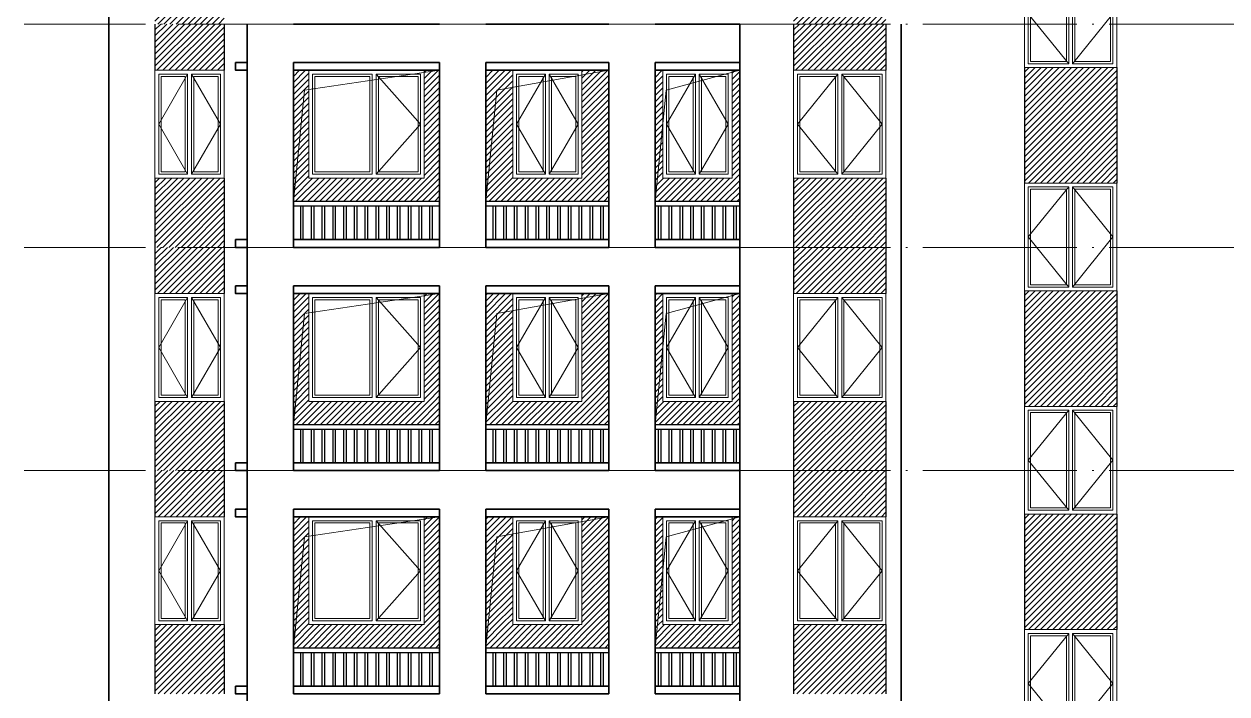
# Model space of a CAD drawing. Extents: x -518115 to 790560, y -210384 to 1628073.
# Drawn here: x 419417 to 435048, y 54940 to 63640 of the extents above; entities that cross this region are included whole.
import ezdxf

# ---------------------------------------------------------------- set-up
doc = ezdxf.new("R2010")
doc.units = 0
doc.header["$LTSCALE"] = 1000
doc.header["$MEASUREMENT"] = 0
doc.linetypes.add('DOTE', pattern=[2.42, 2, -0.2, 0.02, -0.2])
doc.layers.add('3-剖面填充（细）', color=250, linetype='Continuous')
doc.layers.add('Stair-栏杆', color=142, linetype='Continuous')
for name, color, linetype, lineweight in [('DOTE', 19, 'DOTE', 9), ('WINDOW', 144, 'Continuous', 15), ('立面-中轮廓线', 213, 'Continuous', 35), ('立面-普通轮廓', 7, 'Continuous', 18), ('立面-洞口示意', 152, 'Continuous', 13), ('立面-窗开启线', 250, 'Continuous', 13)]:
    doc.layers.add(name, color=color, linetype=linetype, lineweight=lineweight)
pattern_1 = [(45, (6e-11, -2900), (-39.2886205, 39.2886205), [])]

# ---------------------------------------------------------------- blocks, each defined once
blk = doc.blocks.new('A$C318717E3')
at = {"layer": 'WINDOW'}
for points in [[(50, 1350), (425, 1350), (425, 50), (50, 50)], [(850, 1350), (475, 1350), (475, 50), (850, 50)]]:
    blk.add_lwpolyline(points, close=True, dxfattribs=at)
at = {"layer": 'WINDOW', "color": 250}
for points in [[(80, 1320), (395, 1320), (395, 80), (80, 80)], [(820, 1320), (505, 1320), (505, 80), (820, 80)]]:
    blk.add_lwpolyline(points, close=True, dxfattribs=at)
at = {"layer": '立面-普通轮廓'}
blk.add_lwpolyline([(0, 1400), (900, 1400), (900, 0), (0, 0)], close=True, dxfattribs=at)
at = {"layer": '立面-窗开启线', "color": 251, "ltscale": 0.5, "true_color": 0x636466}
for points in [[(425, 1350), (50, 700), (425, 50)], [(475, 1350), (850, 700), (475, 50)]]:
    blk.add_lwpolyline(points, dxfattribs=at)
blk = doc.blocks.new('A$C4731409C')
at = {"layer": 'WINDOW'}
for points in [[(-1450, 1350), (-675, 1350), (-675, 50), (-1450, 50)], [(-50, 1350), (-625, 1350), (-625, 50), (-50, 50)]]:
    blk.add_lwpolyline(points, close=True, dxfattribs=at)
at = {"layer": 'WINDOW', "color": 250}
for points in [[(-1420, 1320), (-705, 1320), (-705, 80), (-1420, 80)], [(-80, 1320), (-595, 1320), (-595, 80), (-80, 80)]]:
    blk.add_lwpolyline(points, close=True, dxfattribs=at)
at = {"layer": '立面-普通轮廓'}
blk.add_lwpolyline([(-1500, 1400), (0, 1400), (0, 0), (-1500, 0)], close=True, dxfattribs=at)
at = {"layer": '立面-窗开启线', "color": 251, "ltscale": 0.5, "true_color": 0x636466}
blk.add_lwpolyline([(-625, 1350), (-50, 700), (-625, 50)], dxfattribs=at)
blk = doc.blocks.new('A$C1B273453')
at = {"layer": 'WINDOW'}
for points in [[(50, 1350), (575, 1350), (575, 50), (50, 50)], [(1150, 1350), (625, 1350), (625, 50), (1150, 50)]]:
    blk.add_lwpolyline(points, close=True, dxfattribs=at)
at = {"layer": 'WINDOW', "color": 250}
for points in [[(80, 1320), (545, 1320), (545, 80), (80, 80)], [(1120, 1320), (655, 1320), (655, 80), (1120, 80)]]:
    blk.add_lwpolyline(points, close=True, dxfattribs=at)
at = {"layer": '立面-普通轮廓'}
blk.add_lwpolyline([(1200, 1400), (0, 1400), (0, 0), (1200, 0)], close=True, dxfattribs=at)
at = {"layer": '立面-窗开启线', "color": 251, "ltscale": 0.5, "true_color": 0x636466}
for points in [[(575, 1350), (50, 700), (575, 50)], [(625, 1350), (1150, 700), (625, 50)]]:
    blk.add_lwpolyline(points, dxfattribs=at)
blk = doc.blocks.new('HFHFHHTHFHF')
at = {"layer": 'Stair-栏杆'}
for p, q in [((515084, 32976), (516984, 32976)), ((515084, 32916), (516984, 32916)), ((517584, 32976), (519184, 32976)), ((517584, 32916), (519184, 32916)), ((519784, 32976), (520884, 32976)), ((519784, 32916), (520884, 32916))]:
    blk.add_line(p, q, dxfattribs=at)
for points in [[(515179, 32476), (515179, 32916)], [(515209, 32916), (515209, 32476)], [(515319, 32476), (515319, 32916)], [(515349, 32916), (515349, 32476)], [(515459, 32476), (515459, 32916)], [(515489, 32916), (515489, 32476)], [(515599, 32476), (515599, 32916)], [(515629, 32916), (515629, 32476)], [(515739, 32476), (515739, 32916)], [(515769, 32916), (515769, 32476)], [(515879, 32476), (515879, 32916)], [(515909, 32916), (515909, 32476)], [(516019, 32476), (516019, 32916)], [(516049, 32916), (516049, 32476)], [(516159, 32476), (516159, 32916)], [(516189, 32916), (516189, 32476)], [(516299, 32476), (516299, 32916)], [(516329, 32916), (516329, 32476)], [(516439, 32476), (516439, 32916)], [(516469, 32916), (516469, 32476)], [(516579, 32476), (516579, 32916)], [(516609, 32916), (516609, 32476)], [(516719, 32476), (516719, 32916)], [(516749, 32916), (516749, 32476)], [(516859, 32476), (516859, 32916)], [(516889, 32916), (516889, 32476)], [(517679, 32476), (517679, 32916)], [(517709, 32916), (517709, 32476)], [(517819, 32476), (517819, 32916)], [(517849, 32916), (517849, 32476)], [(517959, 32476), (517959, 32916)], [(517989, 32916), (517989, 32476)], [(518099, 32476), (518099, 32916)], [(518129, 32916), (518129, 32476)], [(518239, 32476), (518239, 32916)], [(518269, 32916), (518269, 32476)], [(518379, 32476), (518379, 32916)], [(518409, 32916), (518409, 32476)], [(518519, 32476), (518519, 32916)], [(518549, 32916), (518549, 32476)], [(518659, 32476), (518659, 32916)], [(518689, 32916), (518689, 32476)], [(518799, 32476), (518799, 32916)], [(518829, 32916), (518829, 32476)], [(518939, 32476), (518939, 32916)], [(518969, 32916), (518969, 32476)], [(519079, 32476), (519079, 32916)], [(519109, 32916), (519109, 32476)], [(519829, 32476), (519829, 32916)], [(519859, 32916), (519859, 32476)], [(519969, 32476), (519969, 32916)], [(519999, 32916), (519999, 32476)], [(520109, 32476), (520109, 32916)], [(520139, 32916), (520139, 32476)], [(520249, 32476), (520249, 32916)], [(520279, 32916), (520279, 32476)], [(520389, 32476), (520389, 32916)], [(520419, 32916), (520419, 32476)], [(520529, 32476), (520529, 32916)], [(520559, 32916), (520559, 32476)], [(520669, 32476), (520669, 32916)], [(520699, 32916), (520699, 32476)], [(520809, 32476), (520809, 32916)], [(520839, 32916), (520839, 32476)]]:
    blk.add_lwpolyline(points, dxfattribs=at)
at = {"layer": '立面-中轮廓线'}
for p, q in [((512684, 35276), (512684, 32376)), ((514484, 35276), (514484, 32376)), ((520884, 35276), (520884, 32376)), ((522984, 35276), (522984, 32376)), ((515084, 34776), (515084, 32376)), ((516984, 34776), (516984, 32376)), ((517584, 34776), (517584, 32376)), ((519184, 34776), (519184, 32376)), ((519784, 34776), (519784, 32376))]:
    blk.add_line(p, q, dxfattribs=at)
for points in [[(514484, 34676), (514334, 34676), (514334, 34776), (514484, 34776)], [(515084, 34776), (516984, 34776)], [(517584, 34776), (519184, 34776)], [(519784, 34776), (520884, 34776)], [(516984, 34676), (515084, 34676)], [(519184, 34676), (517584, 34676)], [(520884, 34676), (519784, 34676)], [(514484, 32376), (514334, 32376), (514334, 32476), (514484, 32476)], [(515084, 32476), (516984, 32476)], [(516984, 32376), (515084, 32376)], [(517584, 32476), (519184, 32476)], [(519184, 32376), (517584, 32376)], [(519784, 32476), (520884, 32476)], [(520884, 32376), (519784, 32376)]]:
    blk.add_lwpolyline(points, dxfattribs=at)
for name, p in [('A$C1B273453', (524584, 34711)), ('A$C318717E3', (513285, 33276)), ('A$C4731409C', (516784, 33276)), ('A$C318717E3', (517934, 33276)), ('A$C318717E3', (519884, 33276)), ('A$C1B273453', (521584, 33276))]:
    blk.add_blockref(name, p)
blk = doc.blocks.new('GDGDRTDGRDG')
at = {"layer": '3-剖面填充（细）'}
h = blk.add_hatch(dxfattribs=at)
h.set_pattern_fill('ANSI31', color=256, scale=35)
h.set_pattern_definition([(45, (-7501.48, -1477), (-39.2886205, 39.2886205), [])])
h.paths.add_polyline_path([(514185, 32376), (513285, 32376), (513284, 31776), (514184, 31776)])
h = blk.add_hatch(dxfattribs=at)
h.set_pattern_fill('ANSI31', color=256, scale=35)
h.set_pattern_definition([(45, (798.42, -1477), (-39.2886205, 39.2886205), [])])
h.paths.add_polyline_path([(522785, 32376), (521585, 32376), (521584, 31776), (522784, 31776)])
h = blk.add_hatch(dxfattribs=at)
h.set_pattern_fill('ANSI31', color=256, scale=35)
h.set_pattern_definition(pattern_1)
h.paths.add_polyline_path([(515084, 30376), (515284, 30376), (515284, 31776), (515084, 31776)])
h = blk.add_hatch(dxfattribs=at)
h.set_pattern_fill('ANSI31', color=256, scale=35)
h.set_pattern_definition(pattern_1)
h.paths.add_polyline_path([(516784, 30376), (516984, 30376), (516984, 31776), (516784, 31776)])
h = blk.add_hatch(dxfattribs=at)
h.set_pattern_fill('ANSI31', color=256, scale=35)
h.set_pattern_definition(pattern_1)
h.paths.add_polyline_path([(517584, 30376), (517934, 30376), (517934, 31776), (517584, 31776)])
h = blk.add_hatch(dxfattribs=at)
h.set_pattern_fill('ANSI31', color=256, scale=35)
h.set_pattern_definition(pattern_1)
h.paths.add_polyline_path([(518834, 30376), (519184, 30376), (519184, 31776), (518834, 31776)])
h = blk.add_hatch(dxfattribs=at)
h.set_pattern_fill('ANSI31', color=256, scale=35)
h.set_pattern_definition(pattern_1)
h.paths.add_polyline_path([(519784, 30376), (519884, 30376), (519884, 31776), (519784, 31776)])
h = blk.add_hatch(dxfattribs=at)
h.set_pattern_fill('ANSI31', color=256, scale=35)
h.set_pattern_definition(pattern_1)
h.paths.add_polyline_path([(520784, 30376), (520884, 30376), (520884, 31776), (520784, 31776)])
h = blk.add_hatch(dxfattribs=at)
h.set_pattern_fill('ANSI31', color=256, scale=35)
h.set_pattern_definition([(45, (-7501.48, -3777), (-39.2886205, 39.2886205), [])])
h.paths.add_polyline_path([(513284, 29476), (514184, 29476), (514185, 30376), (513285, 30376)])
h = blk.add_hatch(dxfattribs=at)
h.set_pattern_fill('ANSI31', color=256, scale=35)
h.set_pattern_definition(pattern_1)
h.paths.add_polyline_path([(515084, 30076), (516984, 30076), (516984, 30376), (515084, 30376)])
h = blk.add_hatch(dxfattribs=at)
h.set_pattern_fill('ANSI31', color=256, scale=35)
h.set_pattern_definition(pattern_1)
h.paths.add_polyline_path([(517584, 30076), (519184, 30076), (519184, 30376), (517584, 30376)])
h = blk.add_hatch(dxfattribs=at)
h.set_pattern_fill('ANSI31', color=256, scale=35)
h.set_pattern_definition(pattern_1)
h.paths.add_polyline_path([(519784, 30076), (520884, 30076), (520884, 30376), (519784, 30376)])
h = blk.add_hatch(dxfattribs=at)
h.set_pattern_fill('ANSI31', color=256, scale=35)
h.set_pattern_definition([(45, (798.42, -3777), (-39.2886205, 39.2886205), [])])
h.paths.add_polyline_path([(521584, 29476), (522784, 29476), (522785, 30376), (521585, 30376)])
for p, q in [((513285, 32376), (513285, 31776)), ((514185, 32376), (514185, 31776)), ((521584, 32376), (521584, 31776)), ((522784, 32376), (522784, 31776)), ((513285, 30376), (513285, 29476)), ((514185, 30376), (514185, 29476)), ((521584, 30376), (521584, 29476)), ((522784, 30376), (522784, 29476))]:
    blk.add_line(p, q, dxfattribs=at)

msp = doc.modelspace()

# ---------------------------------------------------------------- hatches: boundary and pattern name
at = {"layer": '3-剖面填充（细）'}
h = msp.add_hatch(dxfattribs=at)
h.set_pattern_fill('ANSI31', color=256, scale=35)
h.set_pattern_definition([(45, (-99669.325, 30387.28), (-39.2886205, 39.2886205), [])])
h.paths.add_polyline_path([(421116.3, 63640.3), (422016.3, 63640.3), (422017.1, 64540.3), (421117.1, 64540.3)])
h = msp.add_hatch(dxfattribs=at)
h.set_pattern_fill('ANSI31', color=256, scale=35)
h.set_pattern_definition([(45, (-91369.42, 30387.28), (-39.2886205, 39.2886205), [])])
h.paths.add_polyline_path([(429416.2, 63640.3), (430616.6, 63640.3), (430617.4, 64540.3), (429417, 64540.3)])
h = msp.add_hatch(dxfattribs=at)
h.set_pattern_fill('ANSI31', color=256, scale=35)
h.set_pattern_definition([(45, (-88369.42, 27522.28), (-39.2886205, 39.2886205), [])])
h.paths.add_polyline_path([(432416.4, 61575.3), (433616.8, 61575.3), (433617.4, 63075.3), (432417, 63075.3)])
h = msp.add_hatch(dxfattribs=at)
h.set_pattern_fill('ANSI31', color=256, scale=35)
h.set_pattern_definition([(45, (-88369.42, 24622.28), (-39.2886205, 39.2886205), [])])
h.paths.add_polyline_path([(432416.4, 58675.3), (433616.8, 58675.3), (433617.4, 60175.3), (432417, 60175.3)])
h = msp.add_hatch(dxfattribs=at)
h.set_pattern_fill('ANSI31', color=256, scale=35)
h.set_pattern_definition([(45, (-88369.42, 21722.28), (-39.2886205, 39.2886205), [])])
h.paths.add_polyline_path([(432416.4, 55775.3), (433616.8, 55775.3), (433617.4, 57275.3), (432417, 57275.3)])

# ---------------------------------------------------------------- linework, layer by layer
for p, q in [((432416.6, 63075.3), (432416.6, 61575.3)), ((433616.6, 63075.3), (433616.6, 61575.3)), ((432416.6, 60175.3), (432416.6, 58675.3)), ((433616.6, 60175.3), (433616.6, 58675.3)), ((432416.6, 57275.3), (432416.6, 55775.3)), ((433616.6, 57275.3), (433616.6, 55775.3))]:
    msp.add_line(p, q, dxfattribs=at)
at = {"layer": 'DOTE', "linetype": 'DOTE'}
for p, q in [((471816.6, 63640.3), (419416.6, 63640.3)), ((471816.6, 60740.3), (419416.6, 60740.3)), ((471816.6, 57840.3), (419416.6, 57840.3))]:
    msp.add_line(p, q, dxfattribs=at)
at = {"layer": '立面-中轮廓线'}
msp.add_line((420516.6, 65940.3), (420516.6, 63640.3), dxfattribs=at)
for points in [[(424816.6, 63640.3), (422916.6, 63640.3)], [(427016.6, 63640.3), (425416.6, 63640.3)], [(428716.6, 63640.3), (427616.6, 63640.3)]]:
    msp.add_lwpolyline(points, dxfattribs=at)
at = {"layer": '立面-洞口示意'}
for points in [[(422916.6, 61340.3), (423061.4, 62781.2), (424816.6, 63040.3)], [(425416.6, 61340.3), (425561.4, 62781.2), (427016.6, 63040.3)], [(427616.6, 61340.3), (427761.4, 62781.2), (428716.6, 63040.3)], [(422916.6, 58440.3), (423061.4, 59881.2), (424816.6, 60140.3)], [(425416.6, 58440.3), (425561.4, 59881.2), (427016.6, 60140.3)], [(427616.6, 58440.3), (427761.4, 59881.2), (428716.6, 60140.3)], [(422916.6, 55540.3), (423061.4, 56981.2), (424816.6, 57240.3)], [(425416.6, 55540.3), (425561.4, 56981.2), (427016.6, 57240.3)], [(427616.6, 55540.3), (427761.4, 56981.2), (428716.6, 57240.3)]]:
    msp.add_lwpolyline(points, dxfattribs=at)

# ---------------------------------------------------------------- block references
for name, p in [('HFHFHHTHFHF', (-92167.8, 28364.3)), ('GDGDRTDGRDG', (-92167.8, 31264.3)), ('HFHFHHTHFHF', (-92167.8, 25464.3)), ('GDGDRTDGRDG', (-92167.8, 28364.3)), ('HFHFHHTHFHF', (-92167.8, 22564.3)), ('GDGDRTDGRDG', (-92167.8, 25464.3)), ('HFHFHHTHFHF', (-92167.8, 19664.3))]:
    msp.add_blockref(name, p)

doc.saveas('drawing.dxf')
